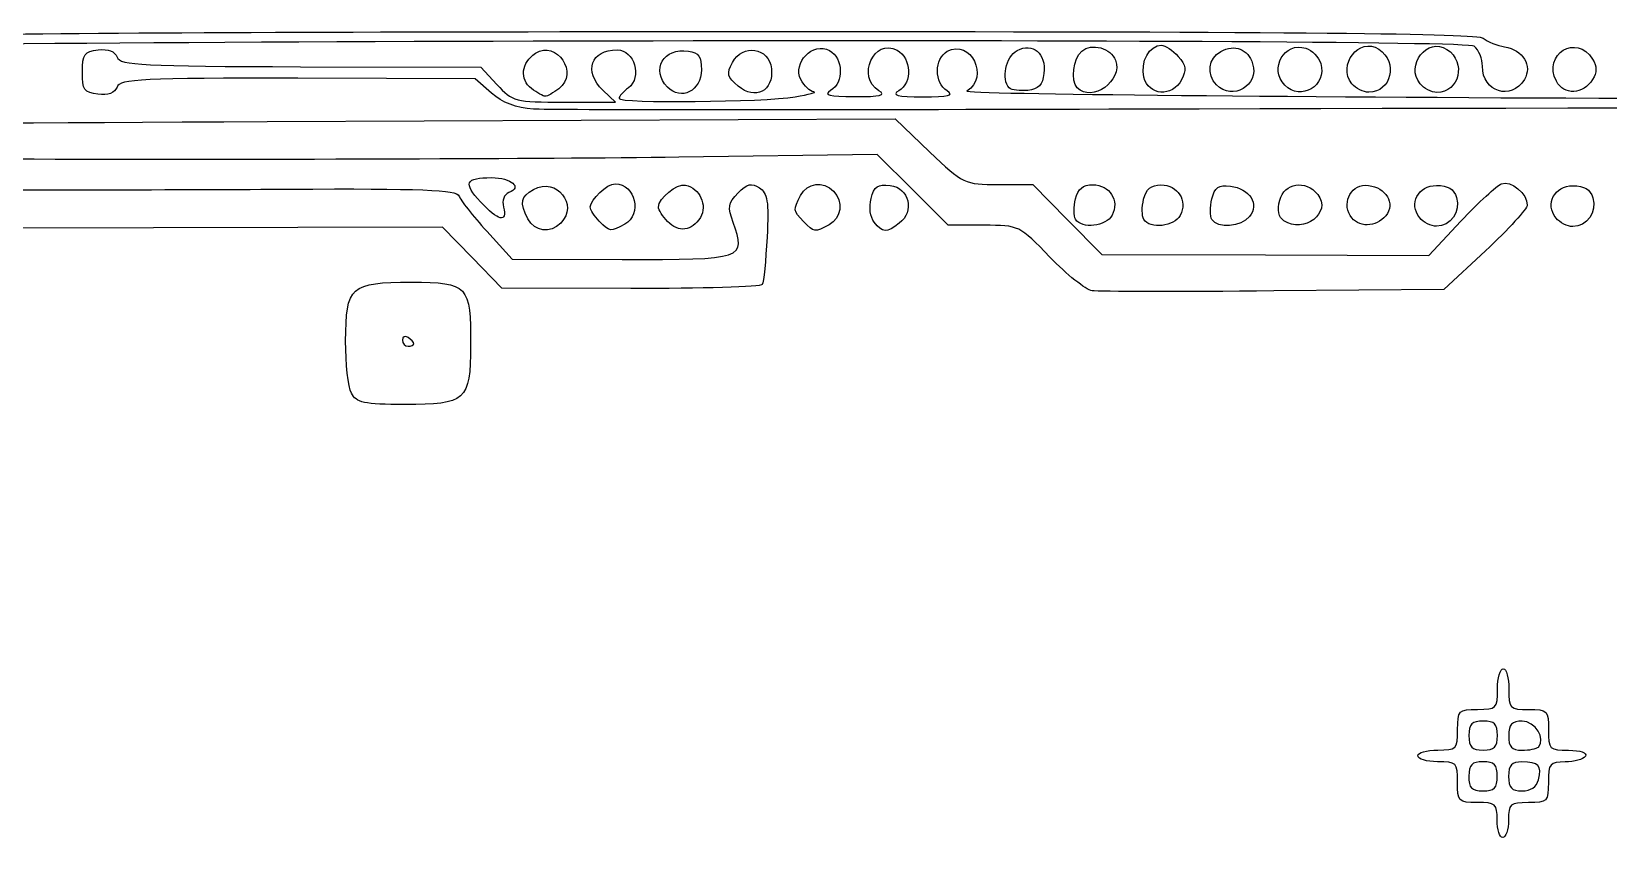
# Model space of a CAD drawing. Extents: x 25 to 242, y 39 to 365.
# Drawn here: x 73.5 to 131.8, y 44 to 73.9 of the extents above; entities that cross this region are included whole.
import ezdxf

# ---------------------------------------------------------------- set-up
doc = ezdxf.new("R2010")
doc.units = 0
doc.layers.add('Layer_1', color=7, linetype='CONTINUOUS')

msp = doc.modelspace()

# ---------------------------------------------------------------- linework, layer by layer
at = {"layer": 'Layer_1', "color": 7}
for points in [[(83.422713, 72.572593), (90.085413, 72.558593), (90.687373, 71.910923)], [(90.485523, 71.598003), (89.887183, 72.127883), (83.322923, 72.141883)], [(129.886399, 72.031083), (129.886039, 72.031073)], [(93.180909, 71.259223), (95.072479, 71.255223), (94.613949, 71.695523)], [(82.187483, 70.541523), (105.416569, 70.642033), (106.690079, 69.426833)], [(92.039883, 71.002573), (92.039883, 71.002163)], [(108.702139, 66.701643), (107.385779, 66.704643), (106.072269, 68.012683), (104.758769, 69.320763), (97.413359, 69.221263)], [(109.240999, 68.208903), (110.518409, 68.205903), (111.790989, 66.910393), (113.063559, 65.614893), (119.117769, 65.601893), (125.171979, 65.588893), (126.353329, 66.852043)], [(89.768753, 65.502923), (88.668553, 66.636443), (72.621953, 66.593443)], [(117.141969, 66.912073), (117.142289, 66.912073)], [(90.310723, 66.481383), (91.250023, 65.446223), (95.325599, 65.437223)], [(95.639729, 64.359223), (90.868933, 64.369323), (89.768733, 65.502853), (89.768753, 65.502923)], [(127.261799, 65.761453), (125.717779, 64.325713), (119.433139, 64.269813)], [(112.711409, 64.278813), (112.711429, 64.279323)]]:
    msp.add_lwpolyline(points, dxfattribs=at)
for points in [[(96.997339, 71.814173)], [(99.609769, 71.855473)], [(109.644439, 71.788743)], [(112.156509, 71.793773)], [(114.624949, 72.186363)], [(117.312309, 71.897773)], [(119.833999, 71.892773)], [(122.322209, 71.941773)], [(124.843889, 71.936773)], [(91.965073, 71.760673)], [(90.079773, 67.565953)], [(91.835043, 66.938773)], [(94.469169, 66.854973)], [(97.001319, 66.838903)], [(102.034229, 66.838953)], [(104.648189, 66.815173)], [(112.098959, 66.922073)], [(114.620639, 66.917073)], [(119.800399, 66.869873)], [(122.315129, 66.975923)], [(124.828429, 66.980863)], [(129.871809, 66.969993)], [(87.610363, 62.316673)], [(85.300493, 60.488693)], [(127.702229, 47.808053)], [(129.219099, 47.386383)], [(127.697529, 46.299823)], [(129.225849, 46.176343)], [(127.692529, 44.683823)]]:
    msp.add_lwpolyline(points, close=True, dxfattribs=at)
for points in [[(62.848103, 73.364343), (63.297583, 73.758513), (72.264243, 73.875033), (102.065969, 73.873903)], [(126.849129, 73.331183), (126.458569, 73.665253), (63.523243, 73.544073), (63.110293, 73.208443)], [(92.109443, 73.068583), (92.896309, 73.573963), (93.731769, 72.318363), (92.981139, 71.758503)], [(102.065969, 73.873903), (120.352239, 73.873903), (126.963779, 73.808303), (127.177159, 73.627573)], [(104.818729, 71.682713), (103.977149, 72.188013), (104.636589, 73.652193), (105.492919, 73.179643)], [(107.350419, 73.142473), (108.215669, 73.614613), (108.922349, 72.182743), (108.075909, 71.672523)], [(119.833999, 71.892773), (119.243039, 72.501893), (119.823999, 73.514873), (120.615949, 73.255343)], [(122.322209, 71.941773), (121.766129, 72.632623), (122.589329, 73.690293), (123.315979, 73.218593)], [(124.843889, 71.936773), (124.287819, 72.627623), (125.111019, 73.685303), (125.837669, 73.213603)], [(127.177159, 73.627573), (127.336459, 73.492583), (127.693439, 73.348143), (127.970459, 73.306553)], [(129.886039, 72.031073), (129.365249, 73.035933), (130.638999, 73.814233), (131.225159, 72.849323)], [(75.348463, 72.374293), (75.350463, 73.037203), (75.420863, 73.136533), (75.930103, 73.195503)], [(75.930103, 73.195503), (76.307883, 73.239203), (76.552993, 73.145003), (76.634703, 72.924653)], [(91.965073, 71.760673), (91.519713, 72.096293), (91.590223, 72.735083), (92.109443, 73.068583)], [(94.613949, 71.695523), (93.876869, 72.403283), (94.156489, 73.196363), (95.142379, 73.194253)], [(95.142379, 73.194253), (95.774289, 73.194253), (96.070119, 72.176483), (95.551239, 71.789473)], [(96.997339, 71.814173), (96.370819, 72.459943), (96.850079, 73.287103), (97.771959, 73.151113)], [(97.771959, 73.151113), (98.149759, 73.095413), (98.255699, 72.943093), (98.254189, 72.457983)], [(99.396969, 72.727563), (99.772409, 73.441783), (100.754809, 73.284383), (100.841139, 72.496183)], [(101.933129, 72.097573), (101.612619, 72.715963), (102.387999, 73.506823), (102.989429, 73.174933)], [(102.989429, 73.174933), (103.505739, 72.890033), (103.531989, 71.983173), (103.032529, 71.686493)], [(105.492919, 73.179643), (106.026429, 72.885243), (106.063309, 71.983513), (105.554219, 71.681153)], [(107.340419, 71.677343), (106.864069, 71.963383), (106.870319, 72.880473), (107.350419, 73.142473)], [(109.644439, 71.788773), (109.336709, 72.105953), (109.510719, 72.939733), (109.932719, 73.170003)], [(109.932719, 73.170003), (110.515979, 73.488293), (111.012209, 73.061943), (110.925429, 72.317113)], [(112.156509, 71.793773), (111.907579, 72.050333), (112.011599, 72.883453), (112.325769, 73.149443)], [(112.325769, 73.149443), (112.694059, 73.461223), (113.405349, 73.267073), (113.575469, 72.808343)], [(114.624949, 72.186333), (114.487749, 72.754363), (114.823909, 73.368173), (115.271679, 73.367223)], [(115.271679, 73.367223), (115.412979, 73.367223), (115.692049, 73.180453), (115.891829, 72.952883)], [(115.891829, 72.952883), (116.181609, 72.622783), (116.207409, 72.448453), (116.019389, 72.090763)], [(117.312309, 71.897773), (116.935299, 72.286393), (117.011419, 72.889063), (117.469069, 73.138773)], [(117.469069, 73.138773), (117.983209, 73.419343), (118.481619, 73.226873), (118.648019, 72.683453)], [(120.615949, 73.255343), (120.846509, 73.179743), (121.094469, 72.924143), (121.166989, 72.687363)], [(123.315979, 73.218593), (124.042099, 72.747263), (123.779389, 71.625833), (122.943269, 71.627603)], [(125.837669, 73.213603), (126.563779, 72.742273), (126.301069, 71.620833), (125.464959, 71.622603)], [(127.149109, 72.587413), (127.149899, 72.854643), (127.014949, 73.189343), (126.849129, 73.331183)], [(127.970459, 73.306553), (128.644329, 73.205433), (129.009879, 72.600563), (128.700049, 72.099313)], [(75.924983, 71.550643), (75.416133, 71.611743), (75.346393, 71.711403), (75.348463, 72.374293)], [(76.634703, 72.924653), (76.744823, 72.627713), (77.567603, 72.585033), (83.422713, 72.572593)], [(98.254189, 72.457983), (98.252189, 71.682593), (97.499069, 71.297013), (96.997339, 71.814173)], [(99.609769, 71.855473), (99.208099, 72.190673), (99.178499, 72.311963), (99.396969, 72.727563)], [(100.841139, 72.496183), (100.931139, 71.674873), (100.250509, 71.320723), (99.609769, 71.855473)], [(113.575469, 72.808343), (113.854409, 72.056183), (112.701599, 71.231903), (112.156509, 71.793773)], [(118.648019, 72.683453), (118.894679, 71.878013), (117.899459, 71.292593), (117.312309, 71.897773)], [(121.166989, 72.687363), (121.415949, 71.874353), (120.424959, 71.283643), (119.833999, 71.892773)], [(128.700049, 72.099313), (128.207299, 71.302123), (127.146139, 71.636103), (127.149109, 72.587413)], [(131.225159, 72.849323), (131.391579, 72.575373), (131.390929, 72.368443), (131.223159, 72.095183)], [(76.631253, 71.818483), (76.548153, 71.598483), (76.302473, 71.505293), (75.924983, 71.550643)], [(83.322923, 72.141883), (77.557193, 72.154083), (76.743173, 72.114783), (76.631253, 71.818483)], [(90.687373, 71.910923), (91.268933, 71.285203), (91.353483, 71.263113), (93.180909, 71.259223)], [(95.551239, 71.789473), (95.360389, 71.647103), (95.204049, 71.470703), (95.203819, 71.397463)], [(102.409349, 71.643573), (102.268989, 71.658973), (102.054689, 71.862993), (101.933129, 72.097573)], [(110.327119, 71.697543), (110.033729, 71.663043), (109.726529, 71.704543), (109.644439, 71.788743)], [(110.925429, 72.317113), (110.877129, 71.902643), (110.724059, 71.744133), (110.327119, 71.697543)], [(116.019389, 72.090763), (115.674089, 71.433883), (114.792099, 71.494313), (114.624949, 72.186363)], [(122.943269, 71.627603), (122.740419, 71.627603), (122.460939, 71.769423), (122.322209, 71.941773)], [(125.464959, 71.622603), (125.262109, 71.622603), (124.982629, 71.764393), (124.843889, 71.936773)], [(131.223159, 72.095183), (130.881039, 71.539153), (130.159299, 71.504523), (129.886399, 72.031083)], [(92.039883, 71.002163), (91.392573, 71.046863), (90.890643, 71.239233), (90.485523, 71.598003)], [(92.472221, 71.476003), (92.400721, 71.476163), (92.172613, 71.604253), (91.965073, 71.760673)], [(92.981139, 71.758503), (92.772629, 71.602983), (92.543621, 71.475853), (92.472221, 71.476003)], [(95.203819, 71.397463), (95.203289, 71.212493), (100.560819, 71.260943), (101.718409, 71.456363)], [(101.718409, 71.456363), (102.238779, 71.544263), (102.549699, 71.628473), (102.409349, 71.643573)], [(103.032529, 71.686493), (102.752919, 71.520413), (102.968029, 71.466993), (103.924939, 71.464983)], [(103.924939, 71.464983), (104.881839, 71.461983), (105.097299, 71.515483), (104.818729, 71.682713)], [(105.554219, 71.681153), (105.274609, 71.515043), (105.489719, 71.461653), (106.446639, 71.459613)], [(106.446639, 71.459613), (107.403529, 71.456613), (107.618989, 71.510113), (107.340419, 71.677343)], [(108.075909, 71.672523), (107.690689, 71.440323), (159.869125, 71.241063), (160.461215, 71.472493)], [(114.430579, 70.998573), (102.641509, 70.964373), (92.565701, 70.966073), (92.039883, 71.002573)], [(219.93132, 70.765843), (219.6467, 71.009283), (161.962925, 71.136573), (114.430579, 70.998573)], [(58.799663, 70.186663), (58.919273, 70.378303), (64.684323, 70.465773), (82.187483, 70.541523)], [(97.413359, 69.221263), (87.081243, 69.081273), (59.087733, 69.129463), (58.839363, 69.287663)], [(106.690079, 69.426833), (107.946699, 68.227713), (107.980529, 68.211573), (109.240999, 68.208903)], [(90.079773, 67.565953), (89.429393, 68.265693), (89.521373, 68.467913), (90.489113, 68.465853)], [(90.489113, 68.465853), (91.225203, 68.462853), (91.637363, 68.108033), (91.131723, 67.910413)], [(92.041203, 68.029803), (92.890999, 68.493543), (93.717899, 67.463303), (93.045969, 66.777983)], [(99.609199, 67.897473), (99.944579, 68.239523), (100.109459, 68.280013), (100.397379, 68.090883)], [(101.924559, 67.807573), (102.171199, 68.276753), (102.759049, 68.352243), (103.136479, 67.963193)], [(119.649159, 67.625583), (119.811129, 68.278623), (120.605329, 68.401553), (121.054819, 67.843123)], [(127.854559, 68.240223), (128.199829, 68.375163), (128.817839, 67.864943), (128.810389, 67.451103)], [(67.244293, 68.000373), (72.503103, 68.003373), (79.592803, 68.020473), (82.999183, 68.038873)], [(82.999183, 68.038873), (87.898243, 68.065373), (89.211293, 68.014273), (89.282013, 67.794403)], [(89.282013, 67.794403), (89.331213, 67.641603), (89.794113, 67.050733), (90.310723, 66.481383)], [(91.131723, 67.910413), (90.950693, 67.839613), (90.868883, 67.620773), (90.931093, 67.373683)], [(91.835043, 66.938773), (91.522923, 67.541013), (91.566323, 67.770673), (92.041203, 68.029803)], [(94.140579, 67.378953), (94.141379, 67.655653), (94.766939, 68.239483), (95.061879, 68.238853)], [(95.061879, 68.238853), (95.810289, 68.235853), (96.076579, 67.099393), (95.413249, 66.737423)], [(96.662269, 67.373653), (96.663269, 67.706813), (97.339519, 68.256993), (97.665969, 68.190263)], [(97.665969, 68.190263), (98.186609, 68.083873), (98.484779, 67.432103), (98.213549, 66.993283)], [(99.427089, 66.801433), (99.216809, 67.377963), (99.240669, 67.521603), (99.609199, 67.897473)], [(100.397379, 68.090883), (100.701669, 67.891013), (100.748169, 67.590663), (100.680529, 66.261843)], [(102.034229, 66.838953), (101.644809, 67.240353), (101.641549, 67.269173), (101.924559, 67.807573)], [(103.136479, 67.963193), (103.513909, 67.574153), (103.437189, 66.971833), (102.978309, 66.721423)], [(104.648189, 66.815153), (104.497179, 67.002743), (104.447019, 67.366573), (104.527449, 67.690843)], [(104.527449, 67.690843), (104.639209, 68.141483), (104.772099, 68.232713), (105.235389, 68.176963)], [(105.235389, 68.176963), (105.942829, 68.091763), (106.154179, 67.209013), (105.571229, 66.774173)], [(112.092909, 67.676243), (112.186509, 68.053693), (112.367769, 68.202073), (112.734309, 68.201283)], [(112.734309, 68.201283), (113.358579, 68.201283), (113.730419, 67.612313), (113.447519, 67.074123)], [(114.614599, 67.671213), (114.708199, 68.048693), (114.889459, 68.197073), (115.255999, 68.196283)], [(115.255999, 68.196283), (115.880259, 68.196283), (116.252099, 67.607293), (115.969209, 67.069133)], [(117.139289, 67.679823), (117.245889, 68.109603), (117.385009, 68.205543), (117.822309, 68.150933)], [(117.822309, 68.150933), (118.543459, 68.060833), (118.905529, 67.483793), (118.530229, 67.022703)], [(121.054819, 67.843123), (121.589079, 67.179363), (120.546969, 66.370843), (119.800399, 66.869873)], [(122.315129, 66.975923), (121.931719, 67.452253), (122.235029, 68.181863), (122.815889, 68.180653)], [(122.815889, 68.180653), (123.476539, 68.180653), (123.921619, 67.609653), (123.631119, 67.137393)], [(124.828429, 66.980923), (124.410879, 67.499633), (124.765529, 68.176413), (125.454209, 68.174953)], [(126.191529, 67.732093), (126.351019, 67.211293), (125.970959, 66.665583), (125.449509, 66.666703)], [(125.454209, 68.174953), (125.876459, 68.174953), (126.096699, 68.041763), (126.191529, 67.732093)], [(126.353329, 66.852043), (127.003069, 67.546783), (127.678629, 68.171463), (127.854559, 68.240223)], [(129.871809, 66.970023), (129.454249, 67.488733), (129.808909, 68.165513), (130.497589, 68.164063)], [(131.234899, 67.721223), (131.394389, 67.200393), (131.014339, 66.654693), (130.492879, 66.655803)], [(130.497589, 68.164063), (130.919829, 68.164063), (131.140079, 68.030863), (131.234899, 67.721223)], [(90.931093, 67.373683), (91.080443, 66.780533), (90.737843, 66.857903), (90.079773, 67.565953)], [(94.469169, 66.854973), (94.288129, 67.041583), (94.140269, 67.277383), (94.140579, 67.378953)], [(97.001319, 66.838873), (96.814529, 67.031443), (96.661949, 67.272083), (96.662269, 67.373653)], [(112.098909, 66.922073), (112.023809, 67.047483), (112.021109, 67.386863), (112.092909, 67.676243)], [(114.620599, 66.917073), (114.545499, 67.042483), (114.542799, 67.381843), (114.614599, 67.671213)], [(117.142289, 66.912073), (117.067189, 67.037493), (117.065989, 67.382983), (117.139289, 67.679823)], [(119.800399, 66.869873), (119.608419, 66.998223), (119.557119, 67.254503), (119.649159, 67.625583)], [(123.631119, 67.137393), (123.337199, 66.659563), (122.638759, 66.573833), (122.315129, 66.975923)], [(128.810389, 67.451103), (128.808389, 67.311433), (128.110999, 66.551103), (127.261799, 65.761453)], [(93.045969, 66.777983), (92.666121, 66.390523), (92.078753, 66.468553), (91.835043, 66.938773)], [(95.413249, 66.737423), (94.886669, 66.450083), (94.858589, 66.453573), (94.469169, 66.854973)], [(95.325599, 65.437223), (99.842179, 65.427123), (99.918859, 65.453123), (99.427089, 66.801433)], [(98.213549, 66.993283), (97.896309, 66.480073), (97.409599, 66.418083), (97.001319, 66.838903)], [(102.978309, 66.721423), (102.451729, 66.434093), (102.423649, 66.437553), (102.034229, 66.838953)], [(105.571229, 66.774173), (105.091309, 66.416243), (104.964759, 66.421853), (104.648189, 66.815173)], [(111.146409, 65.521603), (110.019019, 66.698283), (110.017889, 66.698833), (108.702139, 66.701643)], [(113.447519, 67.074123), (113.228709, 66.657863), (112.318649, 66.555253), (112.098959, 66.922073)], [(115.969209, 67.069133), (115.750389, 66.652863), (114.840329, 66.550253), (114.620639, 66.917073)], [(118.530229, 67.022703), (118.216199, 66.636883), (117.348209, 66.567723), (117.141969, 66.912073)], [(125.449509, 66.666703), (125.246659, 66.666703), (124.967179, 66.808513), (124.828429, 66.980863)], [(130.492879, 66.655803), (130.290029, 66.655803), (130.010549, 66.797613), (129.871809, 66.969993)], [(100.680529, 66.261843), (100.636029, 65.387343), (100.557049, 64.599253), (100.505059, 64.510493)], [(112.711429, 64.279323), (112.471019, 64.315123), (111.766769, 64.874113), (111.146409, 65.521603)], [(85.088963, 62.412933), (85.094963, 64.448343), (85.260913, 64.596773), (87.520003, 64.591963)], [(87.520003, 64.591963), (89.631313, 64.587963), (89.718573, 64.494063), (89.711563, 62.246773)], [(100.505059, 64.510493), (100.453059, 64.421693), (98.263669, 64.353643), (95.639729, 64.359223)], [(119.433139, 64.269813), (115.976589, 64.239013), (112.951809, 64.243113), (112.711409, 64.278813)], [(87.190503, 62.450703), (87.189973, 62.325213), (87.284403, 62.222313), (87.399923, 62.222073)], [(87.400933, 62.545303), (87.285583, 62.618803), (87.190893, 62.576203), (87.190503, 62.450703)], [(87.610363, 62.316703), (87.610523, 62.368903), (87.516263, 62.471823), (87.400933, 62.545303)], [(85.300493, 60.488693), (85.181563, 60.718163), (85.086373, 61.584073), (85.088963, 62.412933)], [(89.711563, 62.246773), (89.705563, 60.211333), (89.539613, 60.062923), (87.280523, 60.067713)], [(87.399923, 62.222073), (87.515503, 62.221833), (87.610203, 62.264373), (87.610363, 62.316673)], [(87.280523, 60.067713), (85.751783, 60.070713), (85.487913, 60.127113), (85.300493, 60.488693)], [(127.707649, 49.531763), (127.708649, 49.946523), (127.804549, 50.285693), (127.920139, 50.285453)], [(127.920139, 50.285453), (128.035719, 50.285183), (128.129219, 49.945643), (128.127929, 49.530863)], [(126.969799, 48.779203), (127.670269, 48.779203), (127.705409, 48.813603), (127.707649, 49.531763)], [(128.127929, 49.530863), (128.125929, 48.812673), (128.160629, 48.776663), (128.861069, 48.775183)], [(126.231959, 48.026653), (126.233959, 48.744863), (126.269359, 48.780683), (126.969799, 48.779203)], [(128.861069, 48.775183), (129.561539, 48.775183), (129.596449, 48.737683), (129.594209, 48.019503)], [(125.494119, 47.274073), (126.194589, 47.274073), (126.229719, 47.308473), (126.231959, 48.026653)], [(127.178559, 48.347823), (126.758279, 48.347823), (126.652879, 48.241203), (126.651529, 47.810303)], [(127.702229, 47.808053), (127.703229, 48.238983), (127.598839, 48.346933), (127.178559, 48.347823)], [(128.625039, 48.344763), (128.230899, 48.344763), (128.123839, 48.231063), (128.122509, 47.807153)], [(129.219099, 47.386383), (129.508719, 47.681763), (129.098389, 48.343753), (128.625039, 48.344763)], [(129.594209, 48.019503), (129.592209, 47.298883), (129.625109, 47.265313), (130.339749, 47.263773)], [(124.757949, 47.060183), (124.758219, 47.178683), (125.089599, 47.274943), (125.494119, 47.274073)], [(126.651529, 47.810303), (126.650529, 47.379343), (126.754919, 47.271393), (127.175199, 47.270493)], [(127.175199, 47.270493), (127.595479, 47.270493), (127.700889, 47.377123), (127.702229, 47.808053)], [(128.122509, 47.807153), (128.121509, 47.386493), (128.228239, 47.268273), (128.611159, 47.267453)], [(128.611159, 47.267453), (128.880839, 47.267453), (129.154419, 47.320353), (129.219099, 47.386383)], [(130.339749, 47.263773), (130.784839, 47.263773), (131.034789, 47.175073), (130.957099, 47.047003)], [(125.492769, 46.843143), (125.088249, 46.843143), (124.757589, 46.941643), (124.757949, 47.060183)], [(126.225909, 46.087463), (126.227909, 46.805673), (126.193209, 46.841663), (125.492769, 46.843143)], [(127.173859, 46.839573), (126.753579, 46.839573), (126.648169, 46.732973), (126.646829, 46.302043)], [(127.697529, 46.299823), (127.698529, 46.730743), (127.594139, 46.838693), (127.173859, 46.839573)], [(128.609819, 46.836523), (128.226899, 46.836523), (128.119119, 46.719583), (128.117809, 46.298923)], [(129.225849, 46.176343), (129.360559, 46.697883), (129.232849, 46.835203), (128.609819, 46.836523)], [(130.208529, 46.833143), (129.642319, 46.833143), (129.590319, 46.771243), (129.588159, 46.080323)], [(130.957099, 47.047003), (130.885299, 46.928653), (130.548439, 46.832423), (130.208529, 46.833143)], [(126.646829, 46.302043), (126.645829, 45.871113), (126.750219, 45.763163), (127.170499, 45.762263)], [(127.170499, 45.762263), (127.590779, 45.762263), (127.696189, 45.868863), (127.697529, 46.299823)], [(128.117809, 46.298923), (128.116809, 45.875003), (128.222839, 45.760013), (128.616979, 45.759193)], [(128.616979, 45.759193), (128.936109, 45.759193), (129.157009, 45.909853), (129.225849, 46.176343)], [(126.959059, 45.331793), (126.258589, 45.331793), (126.223679, 45.369293), (126.225909, 46.087463)], [(129.588159, 46.080323), (129.586159, 45.362113), (129.550759, 45.326283), (128.850319, 45.327763)], [(127.692529, 44.683823), (127.694529, 45.278923), (127.636129, 45.330363), (126.959059, 45.331793)], [(128.850319, 45.327763), (128.173199, 45.327763), (128.114669, 45.278063), (128.112809, 44.682953)], [(127.900659, 44.037003), (127.785079, 44.037233), (127.691419, 44.328303), (127.692529, 44.683823)], [(128.112809, 44.682953), (128.111809, 44.327433), (128.016209, 44.036763), (127.900659, 44.037003)]]:
    msp.add_open_spline(points, degree=3, dxfattribs=at)

doc.saveas('drawing.dxf')
